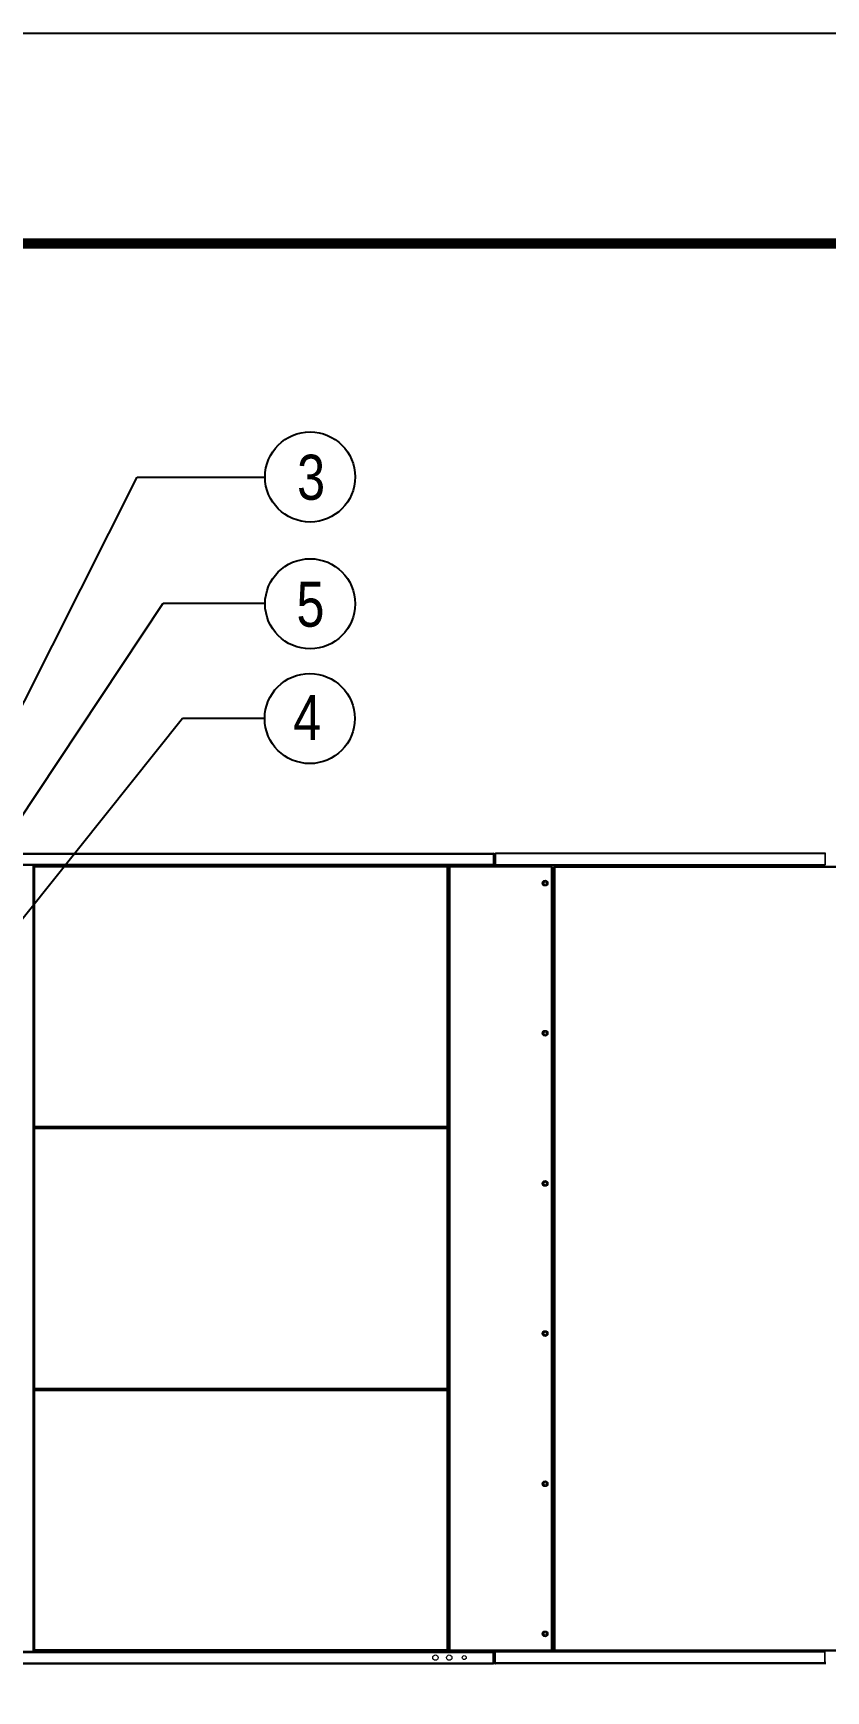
# Model space of a CAD drawing. Header units: millimetres. Extents: x -662372 to 32037, y -140374 to 23117.
# Drawn here: x 13787 to 16427, y 17597 to 23117 of the extents above; entities that cross this region are included whole.
import ezdxf
from ezdxf import colors
from ezdxf.entities.mleader import LeaderData, LeaderLine
from ezdxf.enums import TextEntityAlignment as Align
from ezdxf.math import Vec2, Vec3

# ---------------------------------------------------------------- set-up
doc = ezdxf.new("R2010")
doc.units = ezdxf.units.MM
for name, color, linetype in [('냉각탑_dim', 1, 'Continuous'), ('냉각탑_form', 1, 'Continuous'), ('냉각탑_text', 3, 'Continuous')]:
    doc.layers.add(name, color=color, linetype=linetype)
doc.styles.get("Standard").update_dxf_attribs({"font": 'arial.ttf'})

# ---------------------------------------------------------------- blocks, each defined once
blk = doc.blocks.new('4')
at = {"color": 7, "lineweight": 20}
for p, q in [((13226, 20387.1), (15319, 20387.1)), ((13226, 20383.6), (15319, 20383.6)), ((16421.4, 20387.1), (15327.6, 20387.1)), ((16421.4, 20384), (15327.6, 20384)), ((15319, 20348.6), (13226, 20348.6)), ((15319, 20345.1), (13226, 20345.1)), ((13787, 17731.1), (13787, 20343.1)), ((15166, 20343.1), (13791, 20343.1)), ((15166, 20339.6), (13791, 20339.6)), ((15171.5, 20340), (15171.5, 17734.2)), ((15174.6, 20340), (15174.6, 17734.2)), ((16421.4, 20348.2), (15327.6, 20348.2)), ((16421.4, 20345.1), (15327.6, 20345.1)), ((15513.4, 17734.2), (15513.4, 20340)), ((15516.5, 17734.2), (15516.5, 20340)), ((15519, 17734.2), (15519, 20340)), ((15520.5, 20340), (15520.5, 17734.2)), ((15523.6, 20343.1), (16617.4, 20343.1)), ((15523.6, 20340), (15523.6, 17734.2)), ((15523.6, 20340), (16617.4, 20340)), ((15170.7, 18215.6), (15170.7, 19920.4)), ((13791, 19477.6), (15166, 19477.6)), ((13791, 19474.1), (15166, 19474.1)), ((15166, 19472.1), (13791, 19472.1)), ((15166, 19468.6), (13791, 19468.6)), ((13791, 18605.6), (15166, 18605.6)), ((13791, 18602.1), (15166, 18602.1)), ((15166, 18600.1), (13791, 18600.1)), ((15166, 18596.6), (13791, 18596.6)), ((13226, 17729.1), (15319, 17729.1)), ((13226, 17725.6), (15319, 17725.6)), ((13791, 17734.6), (15166, 17734.6)), ((13791, 17731.1), (15166, 17731.1)), ((16421.4, 17729.1), (15327.6, 17729.1)), ((16421.4, 17726), (15327.6, 17726)), ((15523.6, 17734.2), (16617.4, 17734.2)), ((15523.6, 17731.1), (16617.4, 17731.1)), ((13226, 17690.6), (15319, 17690.6)), ((13226, 17687.1), (15319, 17687.1)), ((16421.4, 17690.2), (15327.6, 17690.2)), ((16421.4, 17687.1), (15327.6, 17687.1))]:
    blk.add_line(p, q, dxfattribs=at)
at = {"color": 7, "lineweight": 20, "ltscale": 0.001944}
for p, q in [((15319, 20383.6), (15319, 20387.1)), ((13790.5, 20343.1), (13787, 20343.1)), ((13787.5, 20339.6), (13791, 20339.6)), ((13790.5, 20339.6), (13790.5, 20343.1)), ((13791, 20343.1), (13791, 20339.6)), ((15166, 20343.1), (15166, 20339.6)), ((15169.5, 20339.6), (15166, 20339.6)), ((15319, 20348.6), (15319, 20345.1)), ((13787.5, 19477.6), (13791, 19477.6)), ((13787.5, 19468.6), (13791, 19468.6)), ((13791, 19474.1), (13791, 19477.6)), ((13791, 19472.1), (13791, 19468.6)), ((15166, 19474.1), (15166, 19477.6)), ((15169.5, 19477.6), (15166, 19477.6)), ((15166, 19472.1), (15166, 19468.6)), ((15169.5, 19468.6), (15166, 19468.6)), ((13787.5, 18605.6), (13791, 18605.6)), ((13791, 18602.1), (13791, 18605.6)), ((15166, 18602.1), (15166, 18605.6)), ((15169.5, 18605.6), (15166, 18605.6)), ((13787.5, 18596.6), (13791, 18596.6)), ((13791, 18600.1), (13791, 18596.6)), ((15166, 18600.1), (15166, 18596.6)), ((15169.5, 18596.6), (15166, 18596.6)), ((13790.5, 17731.1), (13787, 17731.1)), ((13787.5, 17734.6), (13791, 17734.6)), ((13790.5, 17731.1), (13790.5, 17734.6)), ((13791, 17731.1), (13791, 17734.6)), ((15166, 17731.1), (15166, 17734.6)), ((15169.5, 17734.6), (15166, 17734.6)), ((15319, 17725.6), (15319, 17729.1)), ((15319, 17687.1), (15319, 17690.6))]:
    blk.add_line(p, q, dxfattribs=at)
at = {"color": 7, "lineweight": 20, "ltscale": 0.019444}
for p, q in [((15319, 20383.6), (15319, 20348.6)), ((15320.5, 20383.6), (15320.5, 20348.6)), ((15322.5, 20383.6), (15322.5, 20348.6)), ((15319, 17690.6), (15319, 17725.6)), ((15320.5, 17725.6), (15320.5, 17690.6)), ((15322.5, 17725.6), (15322.5, 17690.6))]:
    blk.add_line(p, q, dxfattribs=at)
at = {"color": 7, "lineweight": 20, "ltscale": 0.001111}
for p, q in [((15320.5, 20383.6), (15322.5, 20383.6)), ((16424.5, 20387.1), (16426.5, 20387.1)), ((16424.5, 20382.4), (16426.5, 20382.4)), ((13938.6, 20343.1), (13938.6, 20345.1)), ((14253.5, 20345.1), (14253.5, 20343.1)), ((14280, 20345.1), (14280, 20343.1)), ((14283.5, 20345.1), (14283.5, 20343.1)), ((14548.6, 20343.1), (14548.6, 20345.1)), ((14548.6, 20343.1), (14548.6, 20345.1)), ((14701.5, 20345.1), (14701.5, 20343.1)), ((14728, 20345.1), (14728, 20343.1)), ((14731.5, 20345.1), (14731.5, 20343.1)), ((15158.6, 20343.1), (15158.6, 20345.1)), ((15307.3, 20343.1), (15307.3, 20345.1)), ((15329.2, 20345.1), (15329.2, 20343.1)), ((16095.3, 20345.1), (16095.3, 20343.1)), ((15171.5, 20020.4), (15169.5, 20020.4)), ((15171.5, 19920.4), (15169.5, 19920.4)), ((13887, 19474.1), (13887, 19472.1)), ((13890.5, 19474.1), (13890.5, 19472.1)), ((13934.8, 19474.1), (13934.8, 19472.1)), ((13935.5, 19474.1), (13935.5, 19472.1)), ((13937.5, 19474.1), (13937.5, 19472.1)), ((13938.7, 19472.1), (13938.7, 19474.1)), ((13939.5, 19472.1), (13939.5, 19474.1)), ((13941.5, 19472.1), (13941.5, 19474.1)), ((13941.5, 19474.1), (13941.5, 19472.1)), ((14548.7, 19472.1), (14548.7, 19474.1)), ((15158.7, 19472.1), (15158.7, 19474.1)), ((13887, 18602.1), (13887, 18600.1)), ((13890.5, 18602.1), (13890.5, 18600.1)), ((13934.8, 18602.1), (13934.8, 18600.1)), ((13935.5, 18602.1), (13935.5, 18600.1)), ((13937.5, 18602.1), (13937.5, 18600.1)), ((13938.7, 18600.1), (13938.7, 18602.1)), ((13939.5, 18600.1), (13939.5, 18602.1)), ((13941.5, 18600.1), (13941.5, 18602.1)), ((13941.5, 18602.1), (13941.5, 18600.1)), ((14548.7, 18600.1), (14548.7, 18602.1)), ((15158.7, 18600.1), (15158.7, 18602.1)), ((15171.5, 18215.6), (15169.5, 18215.6)), ((15171.5, 18115.6), (15169.5, 18115.6)), ((13906.5, 17731.1), (13906.5, 17729.1)), ((15185.2, 17731.1), (15185.2, 17729.1)), ((15329.2, 17731.1), (15329.2, 17729.1)), ((16095.3, 17729.1), (16095.3, 17731.1)), ((15322.5, 17690.6), (15320.5, 17690.6)), ((16426.5, 17687.1), (16424.5, 17687.1))]:
    blk.add_line(p, q, dxfattribs=at)
at = {"color": 7, "lineweight": 20, "ltscale": 0.000888889}
for p, q in [((15324.5, 20387.1), (15326.1, 20387.1)), ((16424.5, 20387.1), (16422.9, 20387.1)), ((15167.6, 20340), (15169.2, 20340)), ((15170.7, 20341.5), (15170.7, 20343.1)), ((15324.5, 20348.2), (15326.1, 20348.2)), ((15522, 20343.1), (15522, 20341.5)), ((15522, 20343.1), (15523.6, 20343.1)), ((15522, 20341.5), (15523.6, 20341.5)), ((16382.9, 20343.5), (16382.9, 20345.1)), ((16424.5, 20348.2), (16422.9, 20348.2)), ((16422.9, 20343.5), (16422.9, 20345.1)), ((15169.2, 17734.2), (15167.6, 17734.2)), ((15170.7, 17731.1), (15170.7, 17732.7)), ((15324.5, 17726), (15326.1, 17726)), ((15522, 17731.1), (15522, 17732.7)), ((15523.6, 17732.7), (15522, 17732.7)), ((15523.6, 17731.1), (15522, 17731.1)), ((16382.9, 17730.7), (16382.9, 17729.1)), ((16422.9, 17730.7), (16422.9, 17729.1)), ((16424.5, 17726), (16422.9, 17726)), ((15324.5, 17687.1), (15326.1, 17687.1)), ((16424.5, 17687.1), (16422.9, 17687.1))]:
    blk.add_line(p, q, dxfattribs=at)
at = {"color": 7, "lineweight": 20, "ltscale": 0.021611}
for p, q in [((15324.5, 20387.1), (15324.5, 20348.2)), ((15326.1, 20387.1), (15326.1, 20348.2)), ((16422.9, 20387.1), (16422.9, 20348.2)), ((16424.5, 20387.1), (16424.5, 20348.2)), ((15324.5, 17687.1), (15324.5, 17726)), ((15326.1, 17687.1), (15326.1, 17726)), ((16422.9, 17687.1), (16422.9, 17726)), ((16422.9, 17687.1), (16422.9, 17726)), ((16424.5, 17687.1), (16424.5, 17726))]:
    blk.add_line(p, q, dxfattribs=at)
at = {"color": 7, "lineweight": 20, "ltscale": 0.000833333}
for p, q in [((15327.6, 20387.1), (15326.1, 20387.1)), ((15327.6, 20387.1), (15326.1, 20387.1)), ((16422.9, 20387.1), (16421.4, 20387.1)), ((16422.9, 20387.1), (16421.4, 20387.1)), ((15170.7, 20340), (15169.2, 20340)), ((15170.7, 20340), (15170.7, 20341.5)), ((15326.1, 20348.2), (15327.6, 20348.2)), ((15520.5, 20340), (15519, 20340)), ((15522, 20340), (15522, 20341.5)), ((16422.9, 20348.2), (16421.4, 20348.2)), ((16421.4, 20348.2), (16421.4, 20346.7)), ((15170.7, 17734.2), (15169.2, 17734.2)), ((15170.7, 17734.2), (15170.7, 17732.7)), ((15326.1, 17726), (15327.6, 17726)), ((15326.1, 17726), (15327.6, 17726)), ((15520.5, 17734.2), (15519, 17734.2)), ((15522, 17734.2), (15522, 17732.7)), ((16421.4, 17726), (16421.4, 17727.5)), ((16422.9, 17726), (16421.4, 17726)), ((16422.9, 17726), (16421.4, 17726)), ((15327.6, 17687.1), (15326.1, 17687.1)), ((16422.9, 17687.1), (16421.4, 17687.1))]:
    blk.add_line(p, q, dxfattribs=at)
at = {"color": 7, "lineweight": 20, "ltscale": 0.005324}
blk.add_line((15337.2, 20387.1), (15327.6, 20387.1), dxfattribs=at)
at = {"color": 7, "lineweight": 20, "ltscale": 0.009389}
for p, q in [((15344.5, 20387.1), (15327.6, 20387.1)), ((16421.4, 20387.1), (16404.5, 20387.1))]:
    blk.add_line(p, q, dxfattribs=at)
at = {"color": 7, "lineweight": 20, "ltscale": 0.001722}
for p, q in [((15327.6, 20387.1), (15327.6, 20384)), ((15327.6, 20387.1), (15327.6, 20384)), ((16421.4, 20387.1), (16421.4, 20384)), ((15171.5, 20340), (15174.6, 20340)), ((15174.6, 20343.1), (15174.6, 20340)), ((15327.6, 20345.1), (15327.6, 20348.2)), ((15513.4, 20343.1), (15513.4, 20340)), ((15516.5, 20340), (15513.4, 20340)), ((15520.5, 20340), (15523.6, 20340)), ((15523.6, 20343.1), (15523.6, 20340)), ((16421.4, 20345.1), (16421.4, 20348.2)), ((15171.5, 17734.2), (15174.6, 17734.2)), ((15174.6, 17731.1), (15174.6, 17734.2)), ((15327.6, 17729.1), (15327.6, 17726)), ((15513.4, 17731.1), (15513.4, 17734.2)), ((15516.5, 17734.2), (15513.4, 17734.2)), ((15520.5, 17734.2), (15523.6, 17734.2)), ((15523.6, 17731.1), (15523.6, 17734.2)), ((16421.4, 17729.1), (16421.4, 17726)), ((15327.6, 17687.1), (15327.6, 17690.2)), ((15327.6, 17687.1), (15327.6, 17690.2)), ((16421.4, 17687.1), (16421.4, 17690.2))]:
    blk.add_line(p, q, dxfattribs=at)
at = {"color": 7, "lineweight": 20, "ltscale": 0.003787}
blk.add_line((15337.2, 20387.1), (15344, 20387.1), dxfattribs=at)
at = {"color": 7, "lineweight": 20, "ltscale": 0.00027774}
blk.add_line((15344, 20387.1), (15344.5, 20387.1), dxfattribs=at)
at = {"color": 7, "lineweight": 20, "ltscale": 0.155556}
for p, q in [((15344.5, 20387.1), (15624.5, 20387.1)), ((16124.5, 20387.1), (16404.5, 20387.1))]:
    blk.add_line(p, q, dxfattribs=at)
at = {"color": 7, "lineweight": 20, "ltscale": 0.027778}
for p, q in [((15624.5, 20387.1), (15674.5, 20387.1)), ((16074.5, 20387.1), (16124.5, 20387.1))]:
    blk.add_line(p, q, dxfattribs=at)
at = {"color": 7, "lineweight": 20, "ltscale": 0.222222}
blk.add_line((15674.5, 20387.1), (16074.5, 20387.1), dxfattribs=at)
at = {"color": 7, "lineweight": 20, "ltscale": 0.002588}
blk.add_line((16404.5, 20387.1), (16409.2, 20387.1), dxfattribs=at)
at = {"color": 7, "lineweight": 20, "ltscale": 0.007103}
blk.add_line((16408.6, 20387.1), (16421.4, 20387.1), dxfattribs=at)
at = {"color": 7, "lineweight": 20, "ltscale": 0.478889}
for p, q in [((13787.5, 20339.6), (13787.5, 19477.6)), ((13791, 20339.6), (13791, 19477.6)), ((15166, 19477.6), (15166, 20339.6)), ((15169.5, 19477.6), (15169.5, 20339.6)), ((13787.5, 18596.6), (13787.5, 17734.6)), ((13791, 18596.6), (13791, 17734.6)), ((15166, 17734.6), (15166, 18596.6)), ((15169.5, 17734.6), (15169.5, 18596.6))]:
    blk.add_line(p, q, dxfattribs=at)
at = {"color": 7, "lineweight": 20, "ltscale": 0.000277763}
for p, q in [((13790.5, 20343.1), (13791, 20343.1)), ((13790.5, 17731.1), (13791, 17731.1))]:
    blk.add_line(p, q, dxfattribs=at)
at = {"color": 7, "lineweight": 20, "ltscale": 0.000222222}
for p, q in [((15167.6, 20339.6), (15167.6, 20340)), ((15169.2, 20339.6), (15169.2, 20340)), ((15319, 17726), (15319.4, 17726))]:
    blk.add_line(p, q, dxfattribs=at)
at = {"color": 7, "lineweight": 20, "ltscale": 0.002167}
for p, q in [((15170.7, 20343.1), (15174.6, 20343.1)), ((15170.7, 20341.5), (15174.6, 20341.5)), ((15174.6, 20340), (15170.7, 20340)), ((15170.7, 17732.7), (15174.6, 17732.7)), ((15170.7, 17731.1), (15174.6, 17731.1))]:
    blk.add_line(p, q, dxfattribs=at)
at = {"color": 7, "lineweight": 20, "ltscale": 0.177546}
blk.add_line((15170.7, 20020.4), (15170.7, 20340), dxfattribs=at)
at = {"color": 7, "lineweight": 20, "ltscale": 0.188222}
for p, q in [((15513.4, 20343.1), (15174.6, 20343.1)), ((15513.4, 20340), (15174.6, 20340)), ((15174.6, 17734.2), (15513.4, 17734.2)), ((15174.6, 17731.1), (15513.4, 17731.1))]:
    blk.add_line(p, q, dxfattribs=at)
at = {"color": 7, "lineweight": 20, "ltscale": 0.002803}
blk.add_line((15324.5, 20343.1), (15324.5, 20348.1), dxfattribs=at)
at = {"color": 7, "lineweight": 20, "ltscale": 0.00111}
blk.add_line((15327.7, 20343.1), (15327.7, 20345.1), dxfattribs=at)
at = {"color": 7, "lineweight": 20, "ltscale": 1.52736e-05}
blk.add_line((15467.7, 20343.1), (15467.6, 20343.1), dxfattribs=at)
at = {"color": 7, "lineweight": 20, "ltscale": 0.004777}
for p, q in [((15513.4, 20341.6), (15522, 20341.6)), ((15522, 17732.6), (15513.4, 17732.6))]:
    blk.add_line(p, q, dxfattribs=at)
at = {"color": 7, "lineweight": 20, "ltscale": 0.001389}
for p, q in [((15516.5, 20340), (15519, 20340)), ((15516.5, 17734.2), (15519, 17734.2))]:
    blk.add_line(p, q, dxfattribs=at)
at = {"color": 7, "lineweight": 20, "ltscale": 0.000888874}
blk.add_line((15522, 20340), (15523.6, 20340), dxfattribs=at)
at = {"color": 7, "lineweight": 20, "ltscale": 0.000222223}
for p, q in [((16382.9, 20343.1), (16382.9, 20343.5)), ((16422.9, 20343.1), (16422.9, 20343.5))]:
    blk.add_line(p, q, dxfattribs=at)
at = {"color": 7, "lineweight": 20, "ltscale": 0.022222}
for p, q in [((16382.9, 20343.5), (16422.9, 20343.5)), ((16422.9, 17730.7), (16382.9, 17730.7)), ((16422.9, 17729.1), (16382.9, 17729.1))]:
    blk.add_line(p, q, dxfattribs=at)
at = {"color": 7, "lineweight": 20, "ltscale": 0.00080973}
blk.add_line((16421.4, 20345.1), (16422.9, 20345.1), dxfattribs=at)
at = {"color": 7, "lineweight": 20, "ltscale": 0.479444}
for p, q in [((13787.5, 19468.6), (13787.5, 18605.6)), ((13791, 19468.6), (13791, 18605.6)), ((15166, 18605.6), (15166, 19468.6)), ((15169.5, 18605.6), (15169.5, 19468.6))]:
    blk.add_line(p, q, dxfattribs=at)
at = {"color": 7, "lineweight": 20, "ltscale": 0.005}
for p, q in [((13790.5, 19468.6), (13790.5, 19477.6)), ((15167.6, 19468.6), (15167.6, 19477.6)), ((15169.2, 19468.6), (15169.2, 19477.6)), ((13790.5, 18596.6), (13790.5, 18605.6)), ((15167.6, 18596.6), (15167.6, 18605.6)), ((15169.2, 18596.6), (15169.2, 18605.6))]:
    blk.add_line(p, q, dxfattribs=at)
at = {"color": 7, "lineweight": 20, "ltscale": 0.211889}
blk.add_line((15170.7, 17734.2), (15170.7, 18115.6), dxfattribs=at)
at = {"color": 7, "lineweight": 20, "ltscale": 0.002611}
blk.add_line((15170.7, 17731.1), (15166, 17731.1), dxfattribs=at)
blk.add_line((15170.7, 17731.1), (15166, 17731.1), dxfattribs=at)
at = {"color": 7, "lineweight": 20, "ltscale": 0.000222164}
blk.add_line((15167.6, 17734.2), (15167.6, 17734.6), dxfattribs=at)
at = {"color": 7, "lineweight": 20, "ltscale": 0.000222165}
blk.add_line((15169.2, 17734.2), (15169.2, 17734.6), dxfattribs=at)
at = {"color": 7, "lineweight": 20, "ltscale": 0.000444359}
blk.add_line((15171.5, 17734.2), (15170.7, 17734.2), dxfattribs=at)
at = {"color": 7, "lineweight": 20, "ltscale": 0.000222226}
for p, q in [((15319, 17729.1), (15319.4, 17729.1)), ((15322.5, 17725.6), (15322.5, 17726))]:
    blk.add_line(p, q, dxfattribs=at)
at = {"color": 7, "lineweight": 20, "ltscale": 1.29913e-05}
blk.add_line((15319.4, 17729.1), (15319.4, 17729.1), dxfattribs=at)
at = {"color": 7, "lineweight": 20, "ltscale": 0.000580935}
for p, q in [((15319.4, 17727), (15319.4, 17726)), ((15319.4, 17726), (15319.4, 17727))]:
    blk.add_line(p, q, dxfattribs=at)
at = {"color": 7, "lineweight": 20, "ltscale": 0.019889}
for p, q in [((15319.4, 17726), (15319.4, 17690.2)), ((15319.4, 17690.2), (15319.4, 17726))]:
    blk.add_line(p, q, dxfattribs=at)
at = {"color": 7, "lineweight": 20, "ltscale": 0.002801}
blk.add_line((15324.5, 17726), (15324.5, 17731.1), dxfattribs=at)
at = {"color": 7, "lineweight": 20, "ltscale": 0.001112}
for p, q in [((15327.7, 17729.1), (15327.7, 17731.1)), ((16426.5, 17691.8), (16424.5, 17691.8))]:
    blk.add_line(p, q, dxfattribs=at)
at = {"color": 7, "lineweight": 20, "ltscale": 0.349446}
blk.add_line((16075.4, 17729.1), (15446.4, 17729.1), dxfattribs=at)
at = {"color": 7, "lineweight": 20, "ltscale": 0.011044}
blk.add_line((16095.3, 17729.1), (16075.4, 17729.1), dxfattribs=at)
at = {"color": 7, "lineweight": 20, "ltscale": 0.000222224}
for p, q in [((16382.9, 17731.1), (16382.9, 17730.7)), ((16422.9, 17731.1), (16422.9, 17730.7))]:
    blk.add_line(p, q, dxfattribs=at)
at = {"color": 7, "lineweight": 20, "ltscale": 0.003722}
blk.add_line((16429.6, 17729.1), (16422.9, 17729.1), dxfattribs=at)
at = {"color": 7, "lineweight": 20, "ltscale": 0.000222318}
blk.add_line((15319.4, 17690.2), (15319, 17690.2), dxfattribs=at)
at = {"color": 7, "lineweight": 20, "ltscale": 0.000203927}
blk.add_line((15319, 17687.1), (15319.4, 17687.1), dxfattribs=at)
at = {"color": 7, "lineweight": 20, "ltscale": 0.000222128}
blk.add_line((15322.5, 17690.2), (15322.5, 17690.6), dxfattribs=at)
at = {"color": 7, "lineweight": 20}
for centre, radius in [((15491.5, 20287.1), 9.5), ((15491.5, 20287.1), 7.9), ((15491.5, 20287.1), 4.5), ((15491.5, 19787.1), 9.5), ((15491.5, 19787.1), 7.9), ((15491.5, 19787.1), 4.5), ((15491.5, 19287.1), 9.5), ((15491.5, 19287.1), 7.9), ((15491.5, 19287.1), 4.5), ((15491.5, 18787.1), 9.5), ((15491.5, 18787.1), 7.9), ((15491.5, 18787.1), 4.5), ((15491.5, 18287.1), 9.5), ((15491.5, 18287.1), 7.9), ((15491.5, 18287.1), 4.5), ((15491.5, 17787.1), 9.5), ((15491.5, 17787.1), 7.9), ((15491.5, 17787.1), 4.5), ((15126.5, 17708.1), 9), ((15172.5, 17708.1), 9), ((15222.5, 17708.1), 6.5)]:
    blk.add_circle(centre, radius, dxfattribs=at)
for centre, radius, start, end in [((15319, 20383.6), 3.5, 0, 90), ((15319, 20383.6), 1.5, 0, 90), ((13790.5, 20339.6), 3.5, 90, 90.1885), ((15284, 20339.6), 3.5, 90, 90.8741), ((15319, 20348.6), 1.5, 270, 0), ((15319, 20348.6), 3.5, 270, 0), ((15319, 20339.6), 3.5, 89.1038, 90), ((15327.6, 20348.2), 3.1, 180, 270), ((15327.6, 20348.2), 1.5, 180, 270), ((15327.6, 20340), 3.1, 90, 90.8841), ((15363.4, 20340), 3.1, 89.7174, 90), ((16421.4, 20348.2), 1.5, 270, 0), ((16421.4, 20348.2), 3.1, 270, 0), ((14269.4, 17726), 3.1, 89.401, 90), ((14277.6, 17726), 3.1, 90, 90.599), ((15319, 17725.6), 3.5, 0, 90), ((15319, 17725.6), 1.5, 0, 90), ((15319.4, 17726), 3.1, 0, 90), ((15327.6, 17726), 3.1, 90, 180), ((15327.6, 17726), 1.5, 90, 180), ((16421.4, 17726), 3.1, 0, 90), ((16421.4, 17726), 1.5, 0, 90), ((15319, 17690.6), 1.5, 270, 0), ((15319, 17690.6), 3.5, 270, 0), ((15319.4, 17690.2), 3.1, 270, 360)]:
    blk.add_arc(centre, radius, start, end, dxfattribs=at)
for centre, major_axis, ratio, start_param, end_param in [((15328.4, 20340), (0, 3.1), 0.7178, 0, 0.015122), ((15446.4, 20341.6), (0, -3.5), 0.544639, 3.161065, 4.268498), ((16075.4, 20341.6), (0, -3.5), 0.544639, 3.156703, 4.269478), ((16075.4, 20341.6), (0, -1.5), 0.544639, 3.141593, 3.165474), ((16146.7, 20340), (0, 3.1), 0.477391, 0, 0.013405), ((16153.7, 20340), (0, -3.1), 0.656756, 3.141593, 3.154143), ((13932.9, 17732.6), (0, -3.5), 0.996195, 0, 1.127854), ((14954, 17732.6), (0, -3.5), 0.996195, 5.1553, 6.283185), ((15158.8, 17732.6), (0, -3.5), 0.996195, 5.155384, 6.283185), ((15446.4, 17732.6), (0, 3.5), 0.544639, 2.015172, 3.141593), ((16075.4, 17732.6), (0, 3.5), 0.544639, 2.013707, 3.141593)]:
    blk.add_ellipse(centre, major_axis=major_axis, ratio=ratio, start_param=start_param, end_param=end_param, dxfattribs=at)

msp = doc.modelspace()

# ---------------------------------------------------------------- linework, layer by layer
at = {"layer": 'Defpoints'}
msp.add_lwpolyline([(2629.4, 23117.1), (32036.6, 23117.1), (32036.6, 2322), (2629.4, 2322)], close=True, dxfattribs=at)
at = {"layer": '냉각탑_dim', "linetype": 'ByBlock', "lineweight": -3}
for centre in [(14709.2, 21639.3), (14709.3, 21217), (14708, 20835)]:
    msp.add_circle(centre, 150, dxfattribs=at)
at = {"layer": '냉각탑_form', "const_width": 35}
msp.add_lwpolyline([(3329.6, 22416.9), (3329.6, 3022.2), (31336.4, 3022.2), (31336.4, 22416.9)], close=True, dxfattribs=at)

# ---------------------------------------------------------------- block references
msp.add_blockref('4', (0, 0))

# ---------------------------------------------------------------- texts
at = {"layer": '냉각탑_text', "width": 0.8}
for s, p in [('3', (14712.6, 21638.5)), ('5', (14710.4, 21215.7)), ('4', (14699.7, 20838.4))]:
    msp.add_text(s, height=150, dxfattribs=at).set_placement(p, align=Align.MIDDLE_CENTER)

# ---------------------------------------------------------------- leaders
at = {"layer": '냉각탑_dim', "lineweight": -3}
ml = msp.add_multileader_mtext('Standard', dxfattribs=at)
ml.set_content('')
ml.set_leader_properties(color=256)
ml.build(insert=Vec2(0, 0))
ml.multileader.update_dxf_attribs({"text_right_attachment_type": 6, "dogleg_length": 5, "arrow_head_size": 180, "scale": 30})
ctx = ml.context
ctx.base_point, ctx.scale, ctx.char_height, ctx.arrow_head_size, ctx.landing_gap_size, ctx.plane_origin = Vec3(14559.2, 21638.3), 30, 7.18, 180, 3.59, Vec3(13508.8, 21814.4)
ctx.right_attachment = 6
notes = []
notes.append((ctx, [(0, (1, 1, 0), (14133.3, 21638.3), (1, 0), 425.9, [(0, [(13367.1, 20117)], 0, [])])]))
ctx.mtext, ml.multileader.dxf.content_type = None, 0
ml = msp.add_multileader_mtext('Standard', dxfattribs=at)
ml.set_content('')
ml.set_leader_properties(color=256)
ml.build(insert=Vec2(0, 0))
ml.multileader.update_dxf_attribs({"text_right_attachment_type": 6, "dogleg_length": 5, "arrow_head_size": 180, "scale": 30})
ctx = ml.context
ctx.base_point, ctx.scale, ctx.char_height, ctx.arrow_head_size, ctx.landing_gap_size, ctx.plane_origin = Vec3(14559.3, 21219), 30, 7.18, 180, 3.59, Vec3(14540.2, 21496.3)
ctx.right_attachment = 6
notes.append((ctx, [(0, (1, 1, 0), (14219.6, 21219), (1, 0), 339.7, [(0, [(13367.1, 19937)], 0, [])])]))
ctx.mtext, ml.multileader.dxf.content_type = None, 0
ml = msp.add_multileader_mtext('Standard', dxfattribs=at)
ml.set_content('')
ml.set_leader_properties(color=256)
ml.build(insert=Vec2(0, 0))
ml.multileader.update_dxf_attribs({"text_right_attachment_type": 6, "dogleg_length": 5, "arrow_head_size": 180, "scale": 30})
ctx = ml.context
ctx.base_point, ctx.scale, ctx.char_height, ctx.arrow_head_size, ctx.landing_gap_size, ctx.plane_origin = Vec3(14558.9, 20835.8), 30, 7.18, 180, 3.59, Vec3(14481.6, 21235.8)
ctx.right_attachment = 6
notes.append((ctx, [(0, (1, 1, 0), (14283.9, 20835.8), (1, 0), 274.9, [(0, [(13567.1, 19937)], 0, [])])]))
ctx.mtext, ml.multileader.dxf.content_type = None, 0
for ctx, leaders in notes:
    for number, flags, end, landing, length, lines in leaders:
        leader = LeaderData()
        leader.index, (leader.has_last_leader_line, leader.has_dogleg_vector, leader.attachment_direction) = number, flags
        leader.last_leader_point, leader.dogleg_vector, leader.dogleg_length = Vec3(end), Vec3(landing), length
        for number, points, colour, breaks in lines:
            line = LeaderLine()
            line.index, line.vertices, line.color, line.breaks = number, Vec3.list(points), colors.encode_raw_color(colour), breaks
            leader.lines.append(line)
        ctx.leaders.append(leader)

doc.saveas('drawing.dxf')
